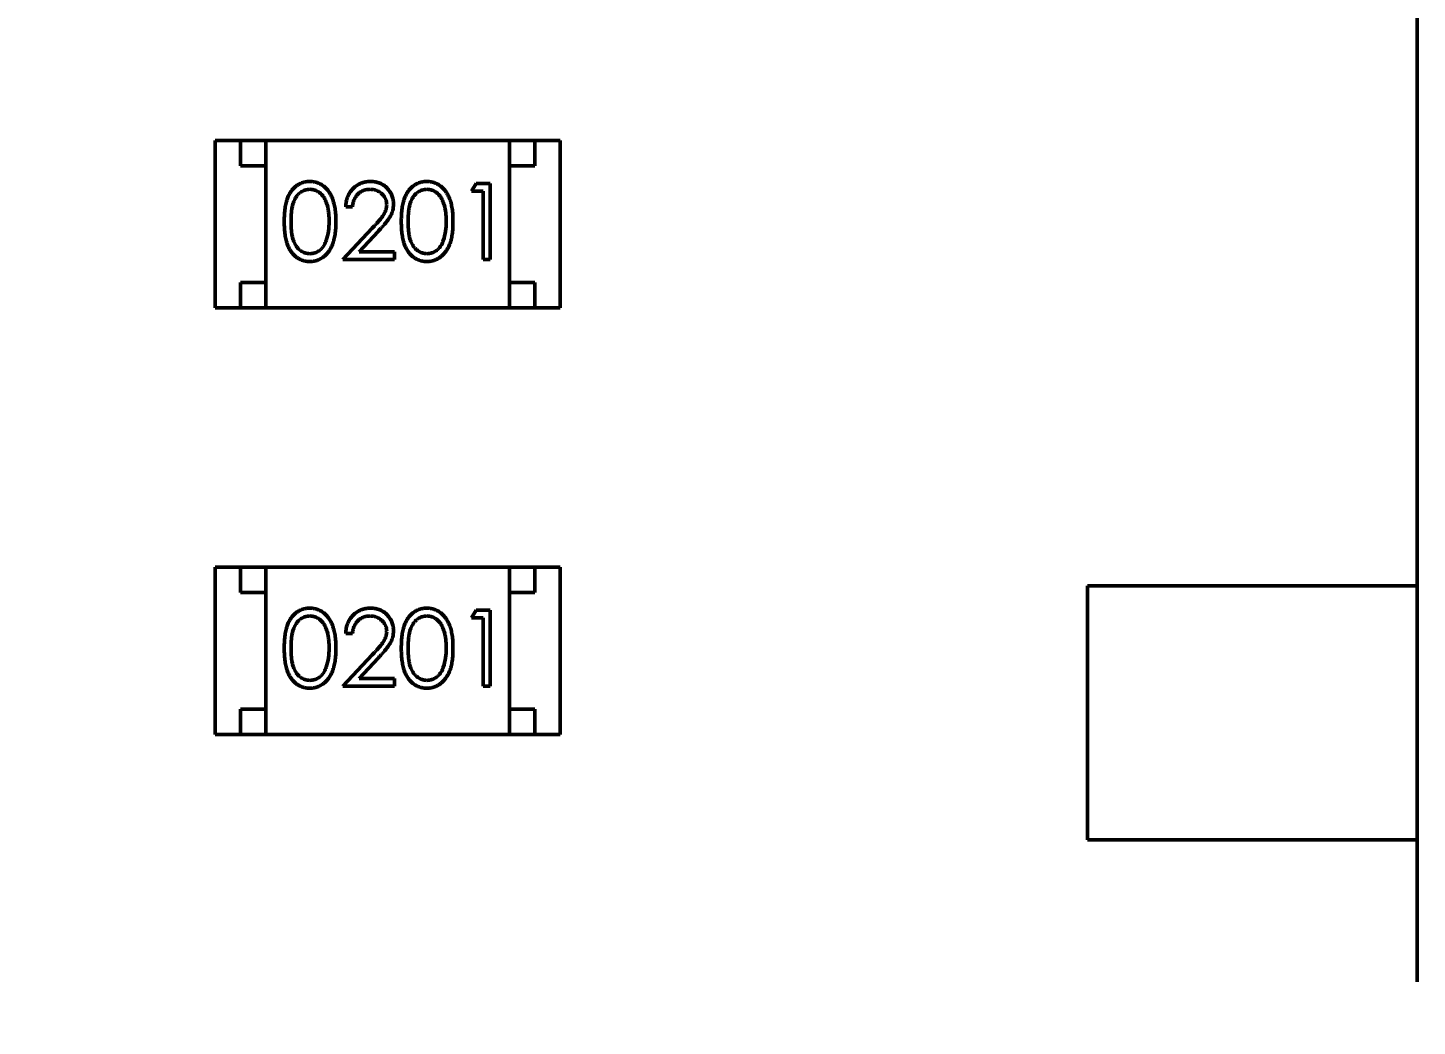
# Model space of a CAD drawing. Header units: millimetres. Extents: x 71 to 428, y 120 to 295.
# Drawn here: x 372.798 to 375.536, y 200.627 to 202.595 of the extents above; entities that cross this region are included whole.
import ezdxf

# ---------------------------------------------------------------- set-up
doc = ezdxf.new("R2010")
doc.units = ezdxf.units.MM
doc.header["$LTSCALE"] = 0.75
doc.layers.add('Dim', color=3, linetype='Continuous', lineweight=25)
doc.layers.add('Visible', color=7, linetype='Continuous', lineweight=50)
doc.layers.add('尺寸标注', color=3, linetype='Continuous')
doc.styles.get("Standard").update_dxf_attribs({"font": 'arial.ttf'})
doc.dimstyles.new('Dim-ISO-25', dxfattribs={"dimtxt": 3.5, "dimasz": 3.5, "dimexe": 2.1, "dimexo": 2.1, "dimgap": 1.4, "dimtad": 1, "dimzin": 12, "dimdsep": 46, "dimtxsty": 'Standard', "dimcen": 0, "dimazin": 3, "dimtp": 0.1, "dimtm": 0.1, "dimtfac": 0.714286, "dimtmove": 0, "dimatfit": 3, "dimfxl": 1, "dimtzin": 12, "dimarcsym": 0})

# ---------------------------------------------------------------- blocks, each defined once
blk = doc.blocks.new('*D103')
at = {"color": 0, "linetype": 'ByBlock', "lineweight": -2}
for p, q in [((407.8024, 204.496), (427.3861, 204.496)), ((425.2861, 178.9318), (425.2861, 204.496)), ((375.0004, 178.9318), (427.3861, 178.9318))]:
    blk.add_line(p, q, dxfattribs=at)
at = {"color": 0, "linetype": 'ByBlock'}
for points in [[(425.2861, 204.496), (425.8694, 200.996), (424.7027, 200.996)], [(425.2861, 178.9318), (425.8694, 182.4318), (424.7027, 182.4318)]]:
    blk.add_solid(points, dxfattribs=at)
at = {"layer": 'Defpoints', "color": 0, "linetype": 'ByBlock'}
for p in [(405.7024, 204.496), (372.9004, 178.9318)]:
    blk.add_point(p, dxfattribs=at)
at = {"color": 0, "linetype": 'ByBlock', "lineweight": -2, "insert": (422.0991, 191.7139), "char_height": 3.5, "attachment_point": 5, "rotation": 90}
blk.add_mtext('\\A0;25.56', dxfattribs=at)
blk = doc.blocks.new('*D122')
at = {"color": 0, "linetype": 'ByBlock', "lineweight": -2}
for p, q in [((391.3964, 202.3983), (391.3964, 119.8711)), ((354.8964, 148.7044), (354.8964, 119.8711)), ((391.3964, 121.9711), (354.8964, 121.9711))]:
    blk.add_line(p, q, dxfattribs=at)
at = {"color": 0, "linetype": 'ByBlock'}
for points in [[(354.8964, 121.9711), (358.3964, 122.5544), (358.3964, 121.3878)], [(391.3964, 121.9711), (387.8964, 122.5544), (387.8964, 121.3878)]]:
    blk.add_solid(points, dxfattribs=at)
at = {"layer": 'Defpoints', "color": 0, "linetype": 'ByBlock'}
for p in [(391.3964, 204.4983), (354.8964, 150.8044)]:
    blk.add_point(p, dxfattribs=at)
at = {"color": 0, "linetype": 'ByBlock', "lineweight": -2, "insert": (373.1464, 125.1593), "char_height": 3.5, "attachment_point": 5}
blk.add_mtext('\\A0;36.5', dxfattribs=at)

msp = doc.modelspace()

# ---------------------------------------------------------------- linework, layer by layer
at = {"layer": 'Visible'}
for p, q in [((375.5364, 202.8946), (375.5364, 201.4946)), ((373.167, 202.0427), (373.167, 202.3727)), ((373.167, 202.3727), (373.217, 202.3727)), ((373.267, 202.3727), (373.217, 202.3727)), ((373.217, 202.3727), (373.217, 202.3227)), ((373.747, 202.3727), (373.267, 202.3727)), ((373.267, 202.3727), (373.267, 202.0427)), ((373.797, 202.3727), (373.747, 202.3727)), ((373.747, 202.3727), (373.747, 202.0427)), ((373.847, 202.3727), (373.797, 202.3727)), ((373.797, 202.3227), (373.797, 202.3727)), ((373.847, 202.0427), (373.847, 202.3727)), ((373.217, 202.3227), (373.267, 202.3227)), ((373.267, 202.0927), (373.267, 202.3227)), ((373.747, 202.3227), (373.797, 202.3227)), ((373.747, 202.0927), (373.747, 202.3227)), ((373.6723, 202.2726), (373.6811, 202.288)), ((373.6954, 202.2726), (373.6723, 202.2726)), ((373.6811, 202.288), (373.7088, 202.288)), ((373.6954, 202.138), (373.6954, 202.2726)), ((373.7088, 202.288), (373.7088, 202.138)), ((373.4377, 202.2418), (373.4242, 202.2418)), ((373.4184, 202.138), (373.4766, 202.2001)), ((373.4881, 202.1934), (373.4506, 202.1534)), ((373.5204, 202.138), (373.4184, 202.138)), ((373.4506, 202.1534), (373.5204, 202.1534)), ((373.5204, 202.1534), (373.5204, 202.138)), ((373.7088, 202.138), (373.6954, 202.138)), ((373.217, 202.0927), (373.217, 202.0427)), ((373.267, 202.0927), (373.217, 202.0927)), ((373.797, 202.0927), (373.747, 202.0927)), ((373.797, 202.0427), (373.797, 202.0927)), ((373.167, 202.0427), (373.217, 202.0427)), ((373.217, 202.0427), (373.267, 202.0427)), ((373.747, 202.0427), (373.267, 202.0427)), ((373.747, 202.0427), (373.797, 202.0427)), ((373.847, 202.0427), (373.797, 202.0427)), ((373.167, 201.2017), (373.167, 201.5317)), ((373.167, 201.5317), (373.217, 201.5317)), ((373.267, 201.5317), (373.217, 201.5317)), ((373.217, 201.5317), (373.217, 201.4817)), ((373.747, 201.5317), (373.267, 201.5317)), ((373.267, 201.5317), (373.267, 201.2017)), ((373.797, 201.5317), (373.747, 201.5317)), ((373.747, 201.5317), (373.747, 201.2017)), ((373.847, 201.5317), (373.797, 201.5317)), ((373.797, 201.4817), (373.797, 201.5317)), ((373.847, 201.2017), (373.847, 201.5317)), ((373.217, 201.4817), (373.267, 201.4817)), ((373.267, 201.2517), (373.267, 201.4817)), ((373.747, 201.4817), (373.797, 201.4817)), ((373.747, 201.2517), (373.747, 201.4817)), ((374.8864, 201.4946), (375.2626, 201.4946)), ((374.8864, 200.9946), (374.8864, 201.4946)), ((375.2626, 201.4946), (375.2824, 201.4946)), ((375.2824, 201.4946), (375.3404, 201.4946)), ((375.5187, 201.4946), (375.3404, 201.4946)), ((375.5187, 201.4946), (375.5364, 201.4946)), ((375.5364, 200.9946), (375.5364, 201.4946)), ((373.6723, 201.4316), (373.6811, 201.447)), ((373.6954, 201.4316), (373.6723, 201.4316)), ((373.6811, 201.447), (373.7088, 201.447)), ((373.6954, 201.297), (373.6954, 201.4316)), ((373.7088, 201.447), (373.7088, 201.297)), ((373.4377, 201.4009), (373.4242, 201.4009)), ((373.4184, 201.297), (373.4766, 201.3591)), ((373.4881, 201.3525), (373.4506, 201.3124)), ((373.4506, 201.3124), (373.5204, 201.3124)), ((373.5204, 201.3124), (373.5204, 201.297)), ((373.5204, 201.297), (373.4184, 201.297)), ((373.7088, 201.297), (373.6954, 201.297)), ((373.217, 201.2517), (373.217, 201.2017)), ((373.267, 201.2517), (373.217, 201.2517)), ((373.797, 201.2517), (373.747, 201.2517)), ((373.797, 201.2017), (373.797, 201.2517)), ((373.167, 201.2017), (373.217, 201.2017)), ((373.217, 201.2017), (373.267, 201.2017)), ((373.747, 201.2017), (373.267, 201.2017)), ((373.747, 201.2017), (373.797, 201.2017)), ((373.847, 201.2017), (373.797, 201.2017)), ((374.8864, 200.9946), (375.2626, 200.9946)), ((375.2626, 200.9946), (375.2824, 200.9946)), ((375.2824, 200.9946), (375.3404, 200.9946)), ((375.5187, 200.9946), (375.3404, 200.9946)), ((375.5187, 200.9946), (375.5364, 200.9946)), ((375.5364, 200.9946), (375.5364, 200.7146)), ((375.5364, 200.7146), (375.5364, 200.7143))]:
    msp.add_line(p, q, dxfattribs=at)
at = {"layer": 'Visible', "extrusion": (0, 0, -1)}
msp.add_circle((-354.8964, 204.496), 47.93, dxfattribs=at)
at = {"layer": 'Visible'}
for centre in [(373.2802, 202.2103), (373.511, 202.2103), (373.2802, 201.3694), (373.511, 201.3694)]:
    msp.add_arc(centre, 0.1113, 341.6443, 1.3671, dxfattribs=at)
for points, knots in [([(373.3031, 202.2129), (373.3031, 202.2153), (373.3031, 202.22), (373.3034, 202.2268), (373.3039, 202.2332), (373.3046, 202.2391), (373.3054, 202.2447), (373.3066, 202.2498), (373.3078, 202.2545), (373.3093, 202.2588), (373.311, 202.2628), (373.3128, 202.2665), (373.3148, 202.2699), (373.317, 202.2731), (373.3193, 202.2761), (373.3218, 202.2788), (373.3245, 202.2812), (373.3273, 202.2835), (373.3302, 202.2854), (373.3332, 202.2871), (373.3364, 202.2886), (373.3396, 202.2898), (373.3429, 202.2907), (373.3462, 202.2914), (373.3497, 202.2918), (373.352, 202.2918), (373.3532, 202.2918)], [0, 0, 0, 0, 0.068595, 0.133246, 0.194313, 0.251279, 0.304513, 0.354235, 0.400481, 0.443411, 0.484015, 0.523252, 0.561042, 0.5979, 0.633518, 0.668314, 0.702496, 0.736685, 0.770293, 0.803437, 0.835913, 0.86846, 0.900847, 0.933467, 0.966258, 1, 1, 1, 1]), ([(373.3537, 202.2764), (373.352, 202.2764), (373.3487, 202.2762), (373.3438, 202.2749), (373.3391, 202.2728), (373.3353, 202.2704), (373.3325, 202.2682), (373.3304, 202.2663), (373.3286, 202.2641), (373.3268, 202.2618), (373.3252, 202.2593), (373.3237, 202.2566), (373.3223, 202.2537), (373.3211, 202.2506), (373.32, 202.2472), (373.3191, 202.2434), (373.3182, 202.2393), (373.3177, 202.2347), (373.3171, 202.2298), (373.3168, 202.2246), (373.3165, 202.2189), (373.3165, 202.215), (373.3165, 202.213)], [0, 0, 0, 0, 0.060387, 0.120883, 0.182755, 0.247811, 0.281299, 0.315088, 0.349702, 0.384857, 0.420966, 0.458511, 0.497175, 0.537602, 0.580503, 0.627468, 0.678388, 0.733983, 0.793747, 0.857714, 0.926698, 1, 1, 1, 1]), ([(373.3532, 202.2918), (373.3544, 202.2918), (373.3568, 202.2918), (373.3603, 202.2914), (373.3637, 202.2907), (373.367, 202.2898), (373.3703, 202.2886), (373.3735, 202.2871), (373.3766, 202.2854), (373.3795, 202.2834), (373.3824, 202.2812), (373.3851, 202.2787), (373.3877, 202.2759), (373.3901, 202.2729), (373.3924, 202.2696), (373.3945, 202.266), (373.3964, 202.2622), (373.3982, 202.2581), (373.3998, 202.2537), (373.4012, 202.2489), (373.4024, 202.2438), (373.4033, 202.2383), (373.4041, 202.2325), (373.4046, 202.2263), (373.4049, 202.2197), (373.405, 202.2152), (373.405, 202.2129)], [0, 0, 0, 0, 0.033788, 0.067194, 0.099862, 0.132567, 0.165151, 0.197913, 0.231319, 0.265083, 0.299255, 0.334399, 0.369943, 0.406284, 0.444064, 0.482998, 0.523354, 0.565537, 0.609613, 0.656391, 0.705885, 0.758325, 0.813832, 0.872795, 0.934722, 1, 1, 1, 1]), ([(373.3915, 202.213), (373.3915, 202.2148), (373.3914, 202.2183), (373.3913, 202.2235), (373.3908, 202.2284), (373.3903, 202.233), (373.3896, 202.2374), (373.3888, 202.2416), (373.3877, 202.2455), (373.3865, 202.2492), (373.3852, 202.2526), (373.3838, 202.2558), (373.3822, 202.2587), (373.3805, 202.2615), (373.3787, 202.2639), (373.3768, 202.2662), (373.3747, 202.2682), (373.3718, 202.2705), (373.3681, 202.2728), (373.3634, 202.2749), (373.3586, 202.2762), (373.3553, 202.2764), (373.3537, 202.2764)], [0, 0, 0, 0, 0.065681, 0.128486, 0.188175, 0.245106, 0.299448, 0.350823, 0.399942, 0.446672, 0.491255, 0.533376, 0.573853, 0.612526, 0.649597, 0.685532, 0.720106, 0.753838, 0.818925, 0.880493, 0.940311, 1, 1, 1, 1]), ([(373.4242, 202.2418), (373.4243, 202.2436), (373.4245, 202.2471), (373.4253, 202.2522), (373.4264, 202.2571), (373.4281, 202.2617), (373.4301, 202.2661), (373.4325, 202.2703), (373.4354, 202.2742), (373.4387, 202.2778), (373.4422, 202.2811), (373.446, 202.284), (373.4501, 202.2864), (373.4543, 202.2884), (373.4587, 202.2899), (373.4633, 202.291), (373.4682, 202.2917), (373.4715, 202.2918), (373.4731, 202.2918)], [0, 0, 0, 0, 0.068791, 0.135103, 0.198979, 0.261904, 0.323495, 0.385195, 0.446969, 0.509765, 0.572251, 0.633405, 0.693251, 0.752583, 0.812579, 0.873275, 0.93555, 1, 1, 1, 1]), ([(373.4724, 202.2764), (373.4713, 202.2764), (373.469, 202.2763), (373.4656, 202.2759), (373.4624, 202.2752), (373.4593, 202.2742), (373.4563, 202.2729), (373.4536, 202.2714), (373.4509, 202.2695), (373.4485, 202.2674), (373.4462, 202.265), (373.4442, 202.2624), (373.4425, 202.2595), (373.441, 202.2564), (373.4397, 202.2531), (373.4388, 202.2495), (373.438, 202.2458), (373.4378, 202.2432), (373.4377, 202.2418)], [0, 0, 0, 0, 0.064439, 0.126547, 0.186887, 0.245878, 0.304041, 0.362191, 0.420976, 0.48066, 0.5406, 0.600689, 0.661936, 0.724443, 0.789038, 0.856314, 0.926352, 1, 1, 1, 1]), ([(373.505, 202.246), (373.505, 202.2471), (373.5049, 202.2491), (373.5044, 202.252), (373.5037, 202.2549), (373.5027, 202.2576), (373.5013, 202.2603), (373.4997, 202.2628), (373.4978, 202.2652), (373.4956, 202.2675), (373.4932, 202.2696), (373.4906, 202.2714), (373.4879, 202.273), (373.4851, 202.2742), (373.4821, 202.2752), (373.479, 202.2759), (373.4758, 202.2763), (373.4736, 202.2764), (373.4724, 202.2764)], [0, 0, 0, 0, 0.061965, 0.122122, 0.180988, 0.239933, 0.299906, 0.359989, 0.421776, 0.486576, 0.551535, 0.615018, 0.677259, 0.73973, 0.80305, 0.866495, 0.931973, 1, 1, 1, 1]), ([(373.4731, 202.2918), (373.4748, 202.2918), (373.478, 202.2917), (373.4827, 202.2911), (373.4872, 202.29), (373.4915, 202.2886), (373.4955, 202.2867), (373.4992, 202.2844), (373.5028, 202.2817), (373.5059, 202.2786), (373.5089, 202.2752), (373.5114, 202.2717), (373.5136, 202.268), (373.5154, 202.2641), (373.5167, 202.2601), (373.5177, 202.2559), (373.5183, 202.2516), (373.5184, 202.2487), (373.5184, 202.2472)], [0, 0, 0, 0, 0.069475, 0.136517, 0.200789, 0.26383, 0.325735, 0.387291, 0.449509, 0.512968, 0.576275, 0.63758, 0.697903, 0.757172, 0.816599, 0.876653, 0.93729, 1, 1, 1, 1]), ([(373.5338, 202.2129), (373.5338, 202.2153), (373.5339, 202.22), (373.5342, 202.2268), (373.5347, 202.2332), (373.5354, 202.2391), (373.5362, 202.2447), (373.5373, 202.2498), (373.5386, 202.2545), (373.5401, 202.2588), (373.5418, 202.2628), (373.5436, 202.2665), (373.5456, 202.2699), (373.5478, 202.2731), (373.5501, 202.2761), (373.5525, 202.2788), (373.5552, 202.2812), (373.558, 202.2835), (373.561, 202.2854), (373.564, 202.2871), (373.5671, 202.2886), (373.5703, 202.2898), (373.5736, 202.2907), (373.577, 202.2914), (373.5805, 202.2918), (373.5828, 202.2918), (373.584, 202.2918)], [0, 0, 0, 0, 0.068595, 0.133246, 0.194313, 0.251279, 0.304513, 0.354235, 0.400481, 0.443411, 0.484015, 0.523252, 0.561042, 0.5979, 0.633518, 0.668314, 0.702496, 0.736685, 0.770293, 0.803437, 0.835913, 0.86846, 0.900847, 0.933467, 0.966258, 1, 1, 1, 1]), ([(373.5844, 202.2764), (373.5828, 202.2764), (373.5794, 202.2762), (373.5745, 202.2749), (373.5698, 202.2728), (373.5661, 202.2704), (373.5632, 202.2682), (373.5612, 202.2663), (373.5593, 202.2641), (373.5576, 202.2618), (373.556, 202.2593), (373.5545, 202.2566), (373.5531, 202.2537), (373.5519, 202.2506), (373.5508, 202.2472), (373.5499, 202.2434), (373.549, 202.2393), (373.5484, 202.2347), (373.5479, 202.2298), (373.5476, 202.2246), (373.5473, 202.2189), (373.5473, 202.215), (373.5473, 202.213)], [0, 0, 0, 0, 0.060387, 0.120883, 0.182755, 0.247811, 0.281299, 0.315088, 0.349702, 0.384857, 0.420966, 0.458511, 0.497175, 0.537602, 0.580503, 0.627468, 0.678388, 0.733983, 0.793747, 0.857714, 0.926698, 1, 1, 1, 1]), ([(373.584, 202.2918), (373.5852, 202.2918), (373.5875, 202.2918), (373.591, 202.2914), (373.5945, 202.2907), (373.5978, 202.2898), (373.6011, 202.2886), (373.6042, 202.2871), (373.6073, 202.2854), (373.6103, 202.2834), (373.6132, 202.2812), (373.6159, 202.2787), (373.6185, 202.2759), (373.6209, 202.2729), (373.6231, 202.2696), (373.6252, 202.266), (373.6271, 202.2622), (373.629, 202.2581), (373.6306, 202.2537), (373.632, 202.2489), (373.6331, 202.2438), (373.6341, 202.2383), (373.6348, 202.2325), (373.6354, 202.2263), (373.6357, 202.2197), (373.6357, 202.2152), (373.6357, 202.2129)], [0, 0, 0, 0, 0.033788, 0.067194, 0.099862, 0.132567, 0.165151, 0.197913, 0.231319, 0.265083, 0.299255, 0.334399, 0.369943, 0.406284, 0.444064, 0.482998, 0.523354, 0.565537, 0.609613, 0.656391, 0.705885, 0.758325, 0.813832, 0.872795, 0.934722, 1, 1, 1, 1]), ([(373.6223, 202.213), (373.6223, 202.2148), (373.6222, 202.2183), (373.622, 202.2235), (373.6216, 202.2284), (373.6211, 202.233), (373.6203, 202.2374), (373.6195, 202.2416), (373.6185, 202.2455), (373.6173, 202.2492), (373.616, 202.2526), (373.6145, 202.2558), (373.613, 202.2587), (373.6113, 202.2615), (373.6095, 202.2639), (373.6075, 202.2662), (373.6055, 202.2682), (373.6026, 202.2705), (373.5989, 202.2728), (373.5942, 202.2749), (373.5893, 202.2762), (373.5861, 202.2764), (373.5844, 202.2764)], [0, 0, 0, 0, 0.065681, 0.128486, 0.188175, 0.245106, 0.299448, 0.350823, 0.399942, 0.446672, 0.491255, 0.533376, 0.573853, 0.612526, 0.649597, 0.685532, 0.720106, 0.753838, 0.818925, 0.880493, 0.940311, 1, 1, 1, 1]), ([(373.4766, 202.2001), (373.478, 202.2015), (373.4808, 202.2044), (373.4846, 202.2085), (373.4881, 202.2124), (373.4911, 202.2159), (373.4938, 202.2192), (373.4961, 202.2221), (373.498, 202.2248), (373.5001, 202.2279), (373.5021, 202.2317), (373.5038, 202.2364), (373.5048, 202.2412), (373.5049, 202.2444), (373.505, 202.246)], [0, 0, 0, 0, 0.110803, 0.212829, 0.306101, 0.390647, 0.466924, 0.534481, 0.593587, 0.644557, 0.7362, 0.825024, 0.911986, 1, 1, 1, 1]), ([(373.5184, 202.2472), (373.5184, 202.2451), (373.5182, 202.241), (373.517, 202.2349), (373.5151, 202.229), (373.5128, 202.2243), (373.5104, 202.2204), (373.5083, 202.2173), (373.5059, 202.2139), (373.503, 202.2103), (373.4998, 202.2064), (373.4962, 202.2023), (373.4923, 202.1979), (373.4895, 202.195), (373.4881, 202.1934)], [0, 0, 0, 0, 0.098702, 0.195672, 0.292422, 0.391343, 0.444462, 0.504229, 0.570352, 0.642546, 0.722288, 0.807921, 0.90047, 1, 1, 1, 1]), ([(373.3532, 202.1341), (373.352, 202.1342), (373.3497, 202.1342), (373.3462, 202.1346), (373.3429, 202.1353), (373.3396, 202.1362), (373.3364, 202.1373), (373.3333, 202.1388), (373.3303, 202.1404), (373.3274, 202.1424), (373.3246, 202.1446), (373.3219, 202.147), (373.3195, 202.1497), (373.3172, 202.1527), (373.315, 202.1559), (373.313, 202.1594), (373.3111, 202.1631), (373.3094, 202.1671), (373.3079, 202.1714), (373.3066, 202.1761), (373.3055, 202.1813), (373.3046, 202.1868), (373.3039, 202.1928), (373.3034, 202.1991), (373.3031, 202.2059), (373.3031, 202.2105), (373.3031, 202.2129)], [0, 0, 0, 0, 0.033787, 0.066622, 0.099285, 0.131361, 0.163585, 0.196104, 0.228902, 0.262158, 0.295991, 0.330218, 0.36506, 0.400951, 0.43762, 0.475708, 0.515381, 0.556414, 0.599765, 0.646424, 0.696431, 0.749782, 0.806573, 0.867436, 0.931887, 1, 1, 1, 1]), ([(373.3165, 202.213), (373.3165, 202.211), (373.3165, 202.2071), (373.3168, 202.2014), (373.3171, 202.1962), (373.3176, 202.1913), (373.3183, 202.1868), (373.319, 202.1826), (373.32, 202.1788), (373.3211, 202.1754), (373.3223, 202.1723), (373.3237, 202.1694), (373.3251, 202.1667), (373.3268, 202.1642), (373.3285, 202.1619), (373.3304, 202.1597), (373.3325, 202.1578), (373.3353, 202.1555), (373.3391, 202.1531), (373.3438, 202.1511), (373.3487, 202.1498), (373.352, 202.1496), (373.3537, 202.1495)], [0, 0, 0, 0, 0.072951, 0.141584, 0.205926, 0.265301, 0.320597, 0.371817, 0.41879, 0.461699, 0.502134, 0.540804, 0.578181, 0.614297, 0.649678, 0.684299, 0.718359, 0.752081, 0.817652, 0.879722, 0.939966, 1, 1, 1, 1]), ([(373.405, 202.2129), (373.405, 202.2106), (373.4049, 202.2062), (373.4046, 202.1996), (373.4041, 202.1934), (373.4034, 202.1876), (373.4024, 202.1822), (373.4012, 202.1771), (373.3999, 202.1723), (373.3983, 202.168), (373.3965, 202.1639), (373.3946, 202.1601), (373.3925, 202.1565), (373.3903, 202.1532), (373.3879, 202.1502), (373.3853, 202.1474), (373.3825, 202.1449), (373.3796, 202.1426), (373.3766, 202.1406), (373.3735, 202.1389), (373.3703, 202.1374), (373.3671, 202.1362), (373.3637, 202.1353), (373.3603, 202.1346), (373.3568, 202.1342), (373.3544, 202.1341), (373.3532, 202.1341)], [0, 0, 0, 0, 0.065063, 0.126773, 0.185516, 0.240765, 0.29298, 0.34225, 0.388919, 0.432776, 0.474628, 0.514775, 0.553606, 0.591426, 0.628028, 0.663804, 0.698984, 0.733591, 0.767628, 0.801208, 0.834264, 0.866981, 0.89972, 0.932702, 0.966176, 1, 1, 1, 1]), ([(373.584, 202.1341), (373.5828, 202.1342), (373.5805, 202.1342), (373.577, 202.1346), (373.5736, 202.1353), (373.5704, 202.1362), (373.5672, 202.1373), (373.5641, 202.1388), (373.5611, 202.1404), (373.5581, 202.1424), (373.5554, 202.1446), (373.5527, 202.147), (373.5502, 202.1497), (373.5479, 202.1527), (373.5457, 202.1559), (373.5437, 202.1594), (373.5419, 202.1631), (373.5402, 202.1671), (373.5387, 202.1714), (373.5373, 202.1761), (373.5363, 202.1813), (373.5354, 202.1868), (373.5347, 202.1928), (373.5342, 202.1991), (373.5339, 202.2059), (373.5338, 202.2105), (373.5338, 202.2129)], [0, 0, 0, 0, 0.033787, 0.066622, 0.099285, 0.131361, 0.163585, 0.196104, 0.228902, 0.262158, 0.295991, 0.330218, 0.36506, 0.400951, 0.43762, 0.475708, 0.515381, 0.556414, 0.599765, 0.646424, 0.696431, 0.749782, 0.806573, 0.867436, 0.931887, 1, 1, 1, 1]), ([(373.5473, 202.213), (373.5473, 202.211), (373.5473, 202.2071), (373.5476, 202.2014), (373.5479, 202.1962), (373.5484, 202.1913), (373.549, 202.1868), (373.5498, 202.1826), (373.5507, 202.1788), (373.5518, 202.1754), (373.5531, 202.1723), (373.5544, 202.1694), (373.5559, 202.1667), (373.5575, 202.1642), (373.5593, 202.1619), (373.5612, 202.1597), (373.5632, 202.1578), (373.5661, 202.1555), (373.5699, 202.1531), (373.5746, 202.1511), (373.5795, 202.1498), (373.5828, 202.1496), (373.5844, 202.1495)], [0, 0, 0, 0, 0.072951, 0.141584, 0.205926, 0.265301, 0.320597, 0.371817, 0.41879, 0.461699, 0.502134, 0.540804, 0.578181, 0.614297, 0.649678, 0.684299, 0.718359, 0.752081, 0.817652, 0.879722, 0.939966, 1, 1, 1, 1]), ([(373.6357, 202.2129), (373.6357, 202.2106), (373.6357, 202.2062), (373.6354, 202.1996), (373.6348, 202.1934), (373.6341, 202.1876), (373.6332, 202.1822), (373.632, 202.1771), (373.6307, 202.1723), (373.6291, 202.168), (373.6273, 202.1639), (373.6253, 202.1601), (373.6233, 202.1565), (373.621, 202.1532), (373.6186, 202.1502), (373.616, 202.1474), (373.6133, 202.1449), (373.6104, 202.1426), (373.6074, 202.1406), (373.6043, 202.1389), (373.6011, 202.1374), (373.5978, 202.1362), (373.5945, 202.1353), (373.5911, 202.1346), (373.5875, 202.1342), (373.5852, 202.1341), (373.584, 202.1341)], [0, 0, 0, 0, 0.065063, 0.126773, 0.185516, 0.240765, 0.29298, 0.34225, 0.388919, 0.432776, 0.474628, 0.514775, 0.553606, 0.591426, 0.628028, 0.663804, 0.698984, 0.733591, 0.767628, 0.801208, 0.834264, 0.866981, 0.89972, 0.932702, 0.966176, 1, 1, 1, 1]), ([(373.3537, 202.1495), (373.3553, 202.1496), (373.3586, 202.1497), (373.3635, 202.151), (373.3682, 202.153), (373.3719, 202.1554), (373.3747, 202.1576), (373.3767, 202.1595), (373.3785, 202.1617), (373.3803, 202.164), (373.3819, 202.1665), (373.3834, 202.1692), (373.3847, 202.1722), (373.3855, 202.1742), (373.3858, 202.1753)], [0, 0, 0, 0, 0.112813, 0.225394, 0.339595, 0.459675, 0.521735, 0.583926, 0.648174, 0.713881, 0.781004, 0.851451, 0.924051, 1, 1, 1, 1]), ([(373.5844, 202.1495), (373.5861, 202.1496), (373.5894, 202.1497), (373.5943, 202.151), (373.599, 202.153), (373.6027, 202.1554), (373.6055, 202.1576), (373.6075, 202.1595), (373.6093, 202.1617), (373.6111, 202.164), (373.6127, 202.1665), (373.6141, 202.1692), (373.6155, 202.1722), (373.6162, 202.1742), (373.6166, 202.1753)], [0, 0, 0, 0, 0.112813, 0.225394, 0.339595, 0.459675, 0.521735, 0.583926, 0.648174, 0.713881, 0.781004, 0.851451, 0.924051, 1, 1, 1, 1]), ([(373.3031, 201.372), (373.3031, 201.3744), (373.3031, 201.379), (373.3034, 201.3858), (373.3039, 201.3922), (373.3046, 201.3982), (373.3054, 201.4037), (373.3066, 201.4088), (373.3078, 201.4135), (373.3093, 201.4178), (373.311, 201.4218), (373.3128, 201.4255), (373.3148, 201.429), (373.317, 201.4322), (373.3193, 201.4351), (373.3218, 201.4379), (373.3245, 201.4403), (373.3273, 201.4425), (373.3302, 201.4445), (373.3332, 201.4462), (373.3364, 201.4476), (373.3396, 201.4488), (373.3429, 201.4497), (373.3462, 201.4504), (373.3497, 201.4508), (373.352, 201.4508), (373.3532, 201.4509)], [0, 0, 0, 0, 0.068595, 0.133246, 0.194313, 0.251279, 0.304513, 0.354235, 0.400481, 0.443411, 0.484015, 0.523252, 0.561042, 0.5979, 0.633518, 0.668314, 0.702496, 0.736685, 0.770293, 0.803437, 0.835913, 0.86846, 0.900847, 0.933467, 0.966258, 1, 1, 1, 1]), ([(373.3532, 201.4509), (373.3544, 201.4508), (373.3568, 201.4508), (373.3603, 201.4504), (373.3637, 201.4497), (373.367, 201.4488), (373.3703, 201.4476), (373.3735, 201.4462), (373.3766, 201.4445), (373.3795, 201.4425), (373.3824, 201.4402), (373.3851, 201.4377), (373.3877, 201.4349), (373.3901, 201.4319), (373.3924, 201.4286), (373.3945, 201.4251), (373.3964, 201.4212), (373.3982, 201.4171), (373.3998, 201.4127), (373.4012, 201.408), (373.4024, 201.4028), (373.4033, 201.3974), (373.4041, 201.3915), (373.4046, 201.3853), (373.4049, 201.3788), (373.405, 201.3743), (373.405, 201.372)], [0, 0, 0, 0, 0.033788, 0.067194, 0.099862, 0.132567, 0.165151, 0.197913, 0.231319, 0.265083, 0.299255, 0.334399, 0.369943, 0.406284, 0.444064, 0.482998, 0.523354, 0.565537, 0.609613, 0.656391, 0.705885, 0.758325, 0.813832, 0.872795, 0.934722, 1, 1, 1, 1]), ([(373.4242, 201.4009), (373.4243, 201.4027), (373.4245, 201.4062), (373.4253, 201.4113), (373.4264, 201.4162), (373.4281, 201.4208), (373.4301, 201.4252), (373.4325, 201.4293), (373.4354, 201.4332), (373.4387, 201.4368), (373.4422, 201.4402), (373.446, 201.443), (373.4501, 201.4454), (373.4543, 201.4474), (373.4587, 201.449), (373.4633, 201.4501), (373.4682, 201.4508), (373.4715, 201.4508), (373.4731, 201.4509)], [0, 0, 0, 0, 0.068791, 0.135103, 0.198979, 0.261904, 0.323495, 0.385195, 0.446969, 0.509765, 0.572251, 0.633405, 0.693251, 0.752583, 0.812579, 0.873275, 0.93555, 1, 1, 1, 1]), ([(373.4731, 201.4509), (373.4748, 201.4508), (373.478, 201.4508), (373.4827, 201.4501), (373.4872, 201.4491), (373.4915, 201.4477), (373.4955, 201.4457), (373.4992, 201.4434), (373.5028, 201.4408), (373.5059, 201.4376), (373.5089, 201.4343), (373.5114, 201.4307), (373.5136, 201.427), (373.5154, 201.4232), (373.5167, 201.4191), (373.5177, 201.415), (373.5183, 201.4107), (373.5184, 201.4078), (373.5184, 201.4063)], [0, 0, 0, 0, 0.069475, 0.136517, 0.200789, 0.26383, 0.325735, 0.387291, 0.449509, 0.512968, 0.576275, 0.63758, 0.697903, 0.757172, 0.816599, 0.876653, 0.93729, 1, 1, 1, 1]), ([(373.5338, 201.372), (373.5338, 201.3744), (373.5339, 201.379), (373.5342, 201.3858), (373.5347, 201.3922), (373.5354, 201.3982), (373.5362, 201.4037), (373.5373, 201.4088), (373.5386, 201.4135), (373.5401, 201.4178), (373.5418, 201.4218), (373.5436, 201.4255), (373.5456, 201.429), (373.5478, 201.4322), (373.5501, 201.4351), (373.5525, 201.4379), (373.5552, 201.4403), (373.558, 201.4425), (373.561, 201.4445), (373.564, 201.4462), (373.5671, 201.4476), (373.5703, 201.4488), (373.5736, 201.4497), (373.577, 201.4504), (373.5805, 201.4508), (373.5828, 201.4508), (373.584, 201.4509)], [0, 0, 0, 0, 0.068595, 0.133246, 0.194313, 0.251279, 0.304513, 0.354235, 0.400481, 0.443411, 0.484015, 0.523252, 0.561042, 0.5979, 0.633518, 0.668314, 0.702496, 0.736685, 0.770293, 0.803437, 0.835913, 0.86846, 0.900847, 0.933467, 0.966258, 1, 1, 1, 1]), ([(373.584, 201.4509), (373.5852, 201.4508), (373.5875, 201.4508), (373.591, 201.4504), (373.5945, 201.4497), (373.5978, 201.4488), (373.6011, 201.4476), (373.6042, 201.4462), (373.6073, 201.4445), (373.6103, 201.4425), (373.6132, 201.4402), (373.6159, 201.4377), (373.6185, 201.4349), (373.6209, 201.4319), (373.6231, 201.4286), (373.6252, 201.4251), (373.6271, 201.4212), (373.629, 201.4171), (373.6306, 201.4127), (373.632, 201.408), (373.6331, 201.4028), (373.6341, 201.3974), (373.6348, 201.3915), (373.6354, 201.3853), (373.6357, 201.3788), (373.6357, 201.3743), (373.6357, 201.372)], [0, 0, 0, 0, 0.033788, 0.067194, 0.099862, 0.132567, 0.165151, 0.197913, 0.231319, 0.265083, 0.299255, 0.334399, 0.369943, 0.406284, 0.444064, 0.482998, 0.523354, 0.565537, 0.609613, 0.656391, 0.705885, 0.758325, 0.813832, 0.872795, 0.934722, 1, 1, 1, 1]), ([(373.3537, 201.4355), (373.352, 201.4354), (373.3487, 201.4352), (373.3438, 201.434), (373.3391, 201.4318), (373.3353, 201.4295), (373.3325, 201.4272), (373.3304, 201.4253), (373.3286, 201.4232), (373.3268, 201.4208), (373.3252, 201.4183), (373.3237, 201.4156), (373.3223, 201.4127), (373.3211, 201.4096), (373.32, 201.4062), (373.3191, 201.4024), (373.3182, 201.3983), (373.3177, 201.3938), (373.3171, 201.3889), (373.3168, 201.3836), (373.3165, 201.3779), (373.3165, 201.374), (373.3165, 201.372)], [0, 0, 0, 0, 0.060387, 0.120883, 0.182755, 0.247811, 0.281299, 0.315088, 0.349702, 0.384857, 0.420966, 0.458511, 0.497175, 0.537602, 0.580503, 0.627468, 0.678388, 0.733983, 0.793747, 0.857714, 0.926698, 1, 1, 1, 1]), ([(373.3915, 201.372), (373.3915, 201.3738), (373.3914, 201.3773), (373.3913, 201.3825), (373.3908, 201.3874), (373.3903, 201.3921), (373.3896, 201.3965), (373.3888, 201.4007), (373.3877, 201.4046), (373.3865, 201.4082), (373.3852, 201.4117), (373.3838, 201.4148), (373.3822, 201.4178), (373.3805, 201.4205), (373.3787, 201.423), (373.3768, 201.4252), (373.3747, 201.4272), (373.3718, 201.4295), (373.3681, 201.4318), (373.3634, 201.434), (373.3586, 201.4352), (373.3553, 201.4354), (373.3537, 201.4355)], [0, 0, 0, 0, 0.065681, 0.128486, 0.188175, 0.245106, 0.299448, 0.350823, 0.399942, 0.446672, 0.491255, 0.533376, 0.573853, 0.612526, 0.649597, 0.685532, 0.720106, 0.753838, 0.818925, 0.880493, 0.940311, 1, 1, 1, 1]), ([(373.4724, 201.4355), (373.4713, 201.4354), (373.469, 201.4354), (373.4656, 201.435), (373.4624, 201.4342), (373.4593, 201.4332), (373.4563, 201.432), (373.4536, 201.4304), (373.4509, 201.4285), (373.4485, 201.4264), (373.4462, 201.424), (373.4442, 201.4214), (373.4425, 201.4185), (373.441, 201.4155), (373.4397, 201.4121), (373.4388, 201.4086), (373.438, 201.4048), (373.4378, 201.4022), (373.4377, 201.4009)], [0, 0, 0, 0, 0.064439, 0.126547, 0.186887, 0.245878, 0.304041, 0.362191, 0.420976, 0.48066, 0.5406, 0.600689, 0.661936, 0.724443, 0.789038, 0.856314, 0.926352, 1, 1, 1, 1]), ([(373.505, 201.4051), (373.505, 201.4061), (373.5049, 201.4081), (373.5044, 201.4111), (373.5037, 201.4139), (373.5027, 201.4167), (373.5013, 201.4193), (373.4997, 201.4218), (373.4978, 201.4243), (373.4956, 201.4265), (373.4932, 201.4286), (373.4906, 201.4305), (373.4879, 201.432), (373.4851, 201.4333), (373.4821, 201.4343), (373.479, 201.435), (373.4758, 201.4354), (373.4736, 201.4354), (373.4724, 201.4355)], [0, 0, 0, 0, 0.061965, 0.122122, 0.180988, 0.239933, 0.299906, 0.359989, 0.421776, 0.486576, 0.551535, 0.615018, 0.677259, 0.73973, 0.80305, 0.866495, 0.931973, 1, 1, 1, 1]), ([(373.5844, 201.4355), (373.5828, 201.4354), (373.5794, 201.4352), (373.5745, 201.434), (373.5698, 201.4318), (373.5661, 201.4295), (373.5632, 201.4272), (373.5612, 201.4253), (373.5593, 201.4232), (373.5576, 201.4208), (373.556, 201.4183), (373.5545, 201.4156), (373.5531, 201.4127), (373.5519, 201.4096), (373.5508, 201.4062), (373.5499, 201.4024), (373.549, 201.3983), (373.5484, 201.3938), (373.5479, 201.3889), (373.5476, 201.3836), (373.5473, 201.3779), (373.5473, 201.374), (373.5473, 201.372)], [0, 0, 0, 0, 0.060387, 0.120883, 0.182755, 0.247811, 0.281299, 0.315088, 0.349702, 0.384857, 0.420966, 0.458511, 0.497175, 0.537602, 0.580503, 0.627468, 0.678388, 0.733983, 0.793747, 0.857714, 0.926698, 1, 1, 1, 1]), ([(373.6223, 201.372), (373.6223, 201.3738), (373.6222, 201.3773), (373.622, 201.3825), (373.6216, 201.3874), (373.6211, 201.3921), (373.6203, 201.3965), (373.6195, 201.4007), (373.6185, 201.4046), (373.6173, 201.4082), (373.616, 201.4117), (373.6145, 201.4148), (373.613, 201.4178), (373.6113, 201.4205), (373.6095, 201.423), (373.6075, 201.4252), (373.6055, 201.4272), (373.6026, 201.4295), (373.5989, 201.4318), (373.5942, 201.434), (373.5893, 201.4352), (373.5861, 201.4354), (373.5844, 201.4355)], [0, 0, 0, 0, 0.065681, 0.128486, 0.188175, 0.245106, 0.299448, 0.350823, 0.399942, 0.446672, 0.491255, 0.533376, 0.573853, 0.612526, 0.649597, 0.685532, 0.720106, 0.753838, 0.818925, 0.880493, 0.940311, 1, 1, 1, 1]), ([(373.4766, 201.3591), (373.478, 201.3606), (373.4808, 201.3634), (373.4846, 201.3676), (373.4881, 201.3714), (373.4911, 201.3749), (373.4938, 201.3782), (373.4961, 201.3812), (373.498, 201.3838), (373.5001, 201.387), (373.5021, 201.3908), (373.5038, 201.3954), (373.5048, 201.4002), (373.5049, 201.4034), (373.505, 201.4051)], [0, 0, 0, 0, 0.110803, 0.212829, 0.306101, 0.390647, 0.466924, 0.534481, 0.593587, 0.644557, 0.7362, 0.825024, 0.911986, 1, 1, 1, 1]), ([(373.5184, 201.4063), (373.5184, 201.4042), (373.5182, 201.4), (373.517, 201.394), (373.5151, 201.3881), (373.5128, 201.3833), (373.5104, 201.3795), (373.5083, 201.3763), (373.5059, 201.373), (373.503, 201.3693), (373.4998, 201.3655), (373.4962, 201.3613), (373.4923, 201.357), (373.4895, 201.354), (373.4881, 201.3525)], [0, 0, 0, 0, 0.098702, 0.195672, 0.292422, 0.391343, 0.444462, 0.504229, 0.570352, 0.642546, 0.722288, 0.807921, 0.90047, 1, 1, 1, 1]), ([(373.3532, 201.2932), (373.352, 201.2932), (373.3497, 201.2932), (373.3462, 201.2936), (373.3429, 201.2943), (373.3396, 201.2952), (373.3364, 201.2963), (373.3333, 201.2978), (373.3303, 201.2995), (373.3274, 201.3014), (373.3246, 201.3036), (373.3219, 201.306), (373.3195, 201.3088), (373.3172, 201.3117), (373.315, 201.3149), (373.313, 201.3184), (373.3111, 201.3221), (373.3094, 201.3261), (373.3079, 201.3305), (373.3066, 201.3352), (373.3055, 201.3403), (373.3046, 201.3459), (373.3039, 201.3518), (373.3034, 201.3582), (373.3031, 201.3649), (373.3031, 201.3696), (373.3031, 201.372)], [0, 0, 0, 0, 0.033787, 0.066622, 0.099285, 0.131361, 0.163585, 0.196104, 0.228902, 0.262158, 0.295991, 0.330218, 0.36506, 0.400951, 0.43762, 0.475708, 0.515381, 0.556414, 0.599765, 0.646424, 0.696431, 0.749782, 0.806573, 0.867436, 0.931887, 1, 1, 1, 1]), ([(373.3165, 201.372), (373.3165, 201.37), (373.3165, 201.3661), (373.3168, 201.3605), (373.3171, 201.3552), (373.3176, 201.3503), (373.3183, 201.3458), (373.319, 201.3417), (373.32, 201.3379), (373.3211, 201.3345), (373.3223, 201.3314), (373.3237, 201.3285), (373.3251, 201.3258), (373.3268, 201.3232), (373.3285, 201.3209), (373.3304, 201.3188), (373.3325, 201.3169), (373.3353, 201.3146), (373.3391, 201.3122), (373.3438, 201.3101), (373.3487, 201.3088), (373.352, 201.3086), (373.3537, 201.3086)], [0, 0, 0, 0, 0.072951, 0.141584, 0.205926, 0.265301, 0.320597, 0.371817, 0.41879, 0.461699, 0.502134, 0.540804, 0.578181, 0.614297, 0.649678, 0.684299, 0.718359, 0.752081, 0.817652, 0.879722, 0.939966, 1, 1, 1, 1]), ([(373.405, 201.372), (373.405, 201.3697), (373.4049, 201.3652), (373.4046, 201.3587), (373.4041, 201.3525), (373.4034, 201.3467), (373.4024, 201.3412), (373.4012, 201.3361), (373.3999, 201.3314), (373.3983, 201.327), (373.3965, 201.3229), (373.3946, 201.3191), (373.3925, 201.3156), (373.3903, 201.3123), (373.3879, 201.3092), (373.3853, 201.3064), (373.3825, 201.3039), (373.3796, 201.3016), (373.3766, 201.2997), (373.3735, 201.2979), (373.3703, 201.2965), (373.3671, 201.2953), (373.3637, 201.2943), (373.3603, 201.2937), (373.3568, 201.2932), (373.3544, 201.2932), (373.3532, 201.2932)], [0, 0, 0, 0, 0.065063, 0.126773, 0.185516, 0.240765, 0.29298, 0.34225, 0.388919, 0.432776, 0.474628, 0.514775, 0.553606, 0.591426, 0.628028, 0.663804, 0.698984, 0.733591, 0.767628, 0.801208, 0.834264, 0.866981, 0.89972, 0.932702, 0.966176, 1, 1, 1, 1]), ([(373.584, 201.2932), (373.5828, 201.2932), (373.5805, 201.2932), (373.577, 201.2936), (373.5736, 201.2943), (373.5704, 201.2952), (373.5672, 201.2963), (373.5641, 201.2978), (373.5611, 201.2995), (373.5581, 201.3014), (373.5554, 201.3036), (373.5527, 201.306), (373.5502, 201.3088), (373.5479, 201.3117), (373.5457, 201.3149), (373.5437, 201.3184), (373.5419, 201.3221), (373.5402, 201.3261), (373.5387, 201.3305), (373.5373, 201.3352), (373.5363, 201.3403), (373.5354, 201.3459), (373.5347, 201.3518), (373.5342, 201.3582), (373.5339, 201.3649), (373.5338, 201.3696), (373.5338, 201.372)], [0, 0, 0, 0, 0.033787, 0.066622, 0.099285, 0.131361, 0.163585, 0.196104, 0.228902, 0.262158, 0.295991, 0.330218, 0.36506, 0.400951, 0.43762, 0.475708, 0.515381, 0.556414, 0.599765, 0.646424, 0.696431, 0.749782, 0.806573, 0.867436, 0.931887, 1, 1, 1, 1]), ([(373.5473, 201.372), (373.5473, 201.37), (373.5473, 201.3661), (373.5476, 201.3605), (373.5479, 201.3552), (373.5484, 201.3503), (373.549, 201.3458), (373.5498, 201.3417), (373.5507, 201.3379), (373.5518, 201.3345), (373.5531, 201.3314), (373.5544, 201.3285), (373.5559, 201.3258), (373.5575, 201.3232), (373.5593, 201.3209), (373.5612, 201.3188), (373.5632, 201.3169), (373.5661, 201.3146), (373.5699, 201.3122), (373.5746, 201.3101), (373.5795, 201.3088), (373.5828, 201.3086), (373.5844, 201.3086)], [0, 0, 0, 0, 0.072951, 0.141584, 0.205926, 0.265301, 0.320597, 0.371817, 0.41879, 0.461699, 0.502134, 0.540804, 0.578181, 0.614297, 0.649678, 0.684299, 0.718359, 0.752081, 0.817652, 0.879722, 0.939966, 1, 1, 1, 1]), ([(373.6357, 201.372), (373.6357, 201.3697), (373.6357, 201.3652), (373.6354, 201.3587), (373.6348, 201.3525), (373.6341, 201.3467), (373.6332, 201.3412), (373.632, 201.3361), (373.6307, 201.3314), (373.6291, 201.327), (373.6273, 201.3229), (373.6253, 201.3191), (373.6233, 201.3156), (373.621, 201.3123), (373.6186, 201.3092), (373.616, 201.3064), (373.6133, 201.3039), (373.6104, 201.3016), (373.6074, 201.2997), (373.6043, 201.2979), (373.6011, 201.2965), (373.5978, 201.2953), (373.5945, 201.2943), (373.5911, 201.2937), (373.5875, 201.2932), (373.5852, 201.2932), (373.584, 201.2932)], [0, 0, 0, 0, 0.065063, 0.126773, 0.185516, 0.240765, 0.29298, 0.34225, 0.388919, 0.432776, 0.474628, 0.514775, 0.553606, 0.591426, 0.628028, 0.663804, 0.698984, 0.733591, 0.767628, 0.801208, 0.834264, 0.866981, 0.89972, 0.932702, 0.966176, 1, 1, 1, 1]), ([(373.3537, 201.3086), (373.3553, 201.3086), (373.3586, 201.3088), (373.3635, 201.3101), (373.3682, 201.3121), (373.3719, 201.3144), (373.3747, 201.3167), (373.3767, 201.3186), (373.3785, 201.3207), (373.3803, 201.323), (373.3819, 201.3256), (373.3834, 201.3283), (373.3847, 201.3312), (373.3855, 201.3333), (373.3858, 201.3343)], [0, 0, 0, 0, 0.112813, 0.225394, 0.339595, 0.459675, 0.521735, 0.583926, 0.648174, 0.713881, 0.781004, 0.851451, 0.924051, 1, 1, 1, 1]), ([(373.5844, 201.3086), (373.5861, 201.3086), (373.5894, 201.3088), (373.5943, 201.3101), (373.599, 201.3121), (373.6027, 201.3144), (373.6055, 201.3167), (373.6075, 201.3186), (373.6093, 201.3207), (373.6111, 201.323), (373.6127, 201.3256), (373.6141, 201.3283), (373.6155, 201.3312), (373.6162, 201.3333), (373.6166, 201.3343)], [0, 0, 0, 0, 0.112813, 0.225394, 0.339595, 0.459675, 0.521735, 0.583926, 0.648174, 0.713881, 0.781004, 0.851451, 0.924051, 1, 1, 1, 1])]:
    msp.add_open_spline(points, degree=3, knots=knots, dxfattribs=at)

# ---------------------------------------------------------------- dimensions: what is measured, and where the dimension line sits
at = {"layer": 'Dim'}
dim = msp.add_linear_dim(base=(354.8964, 121.9711), p1=(391.3964, 204.4983), p2=(354.8964, 150.8044), dimstyle='Dim-ISO-25', dxfattribs=at)
dim.commit()
dim.dimension.update_dxf_attribs({"geometry": '*D122', "text_midpoint": (373.1464, 125.1593)})
at = {"layer": '尺寸标注'}
dim = msp.add_linear_dim(base=(425.2861, 204.496), p1=(372.9004, 178.9318), p2=(405.7024, 204.496), angle=90, dimstyle='Dim-ISO-25', dxfattribs=at)
dim.commit()
dim.dimension.update_dxf_attribs({"geometry": '*D103', "text_midpoint": (422.0991, 191.7139)})

doc.saveas('drawing.dxf')
